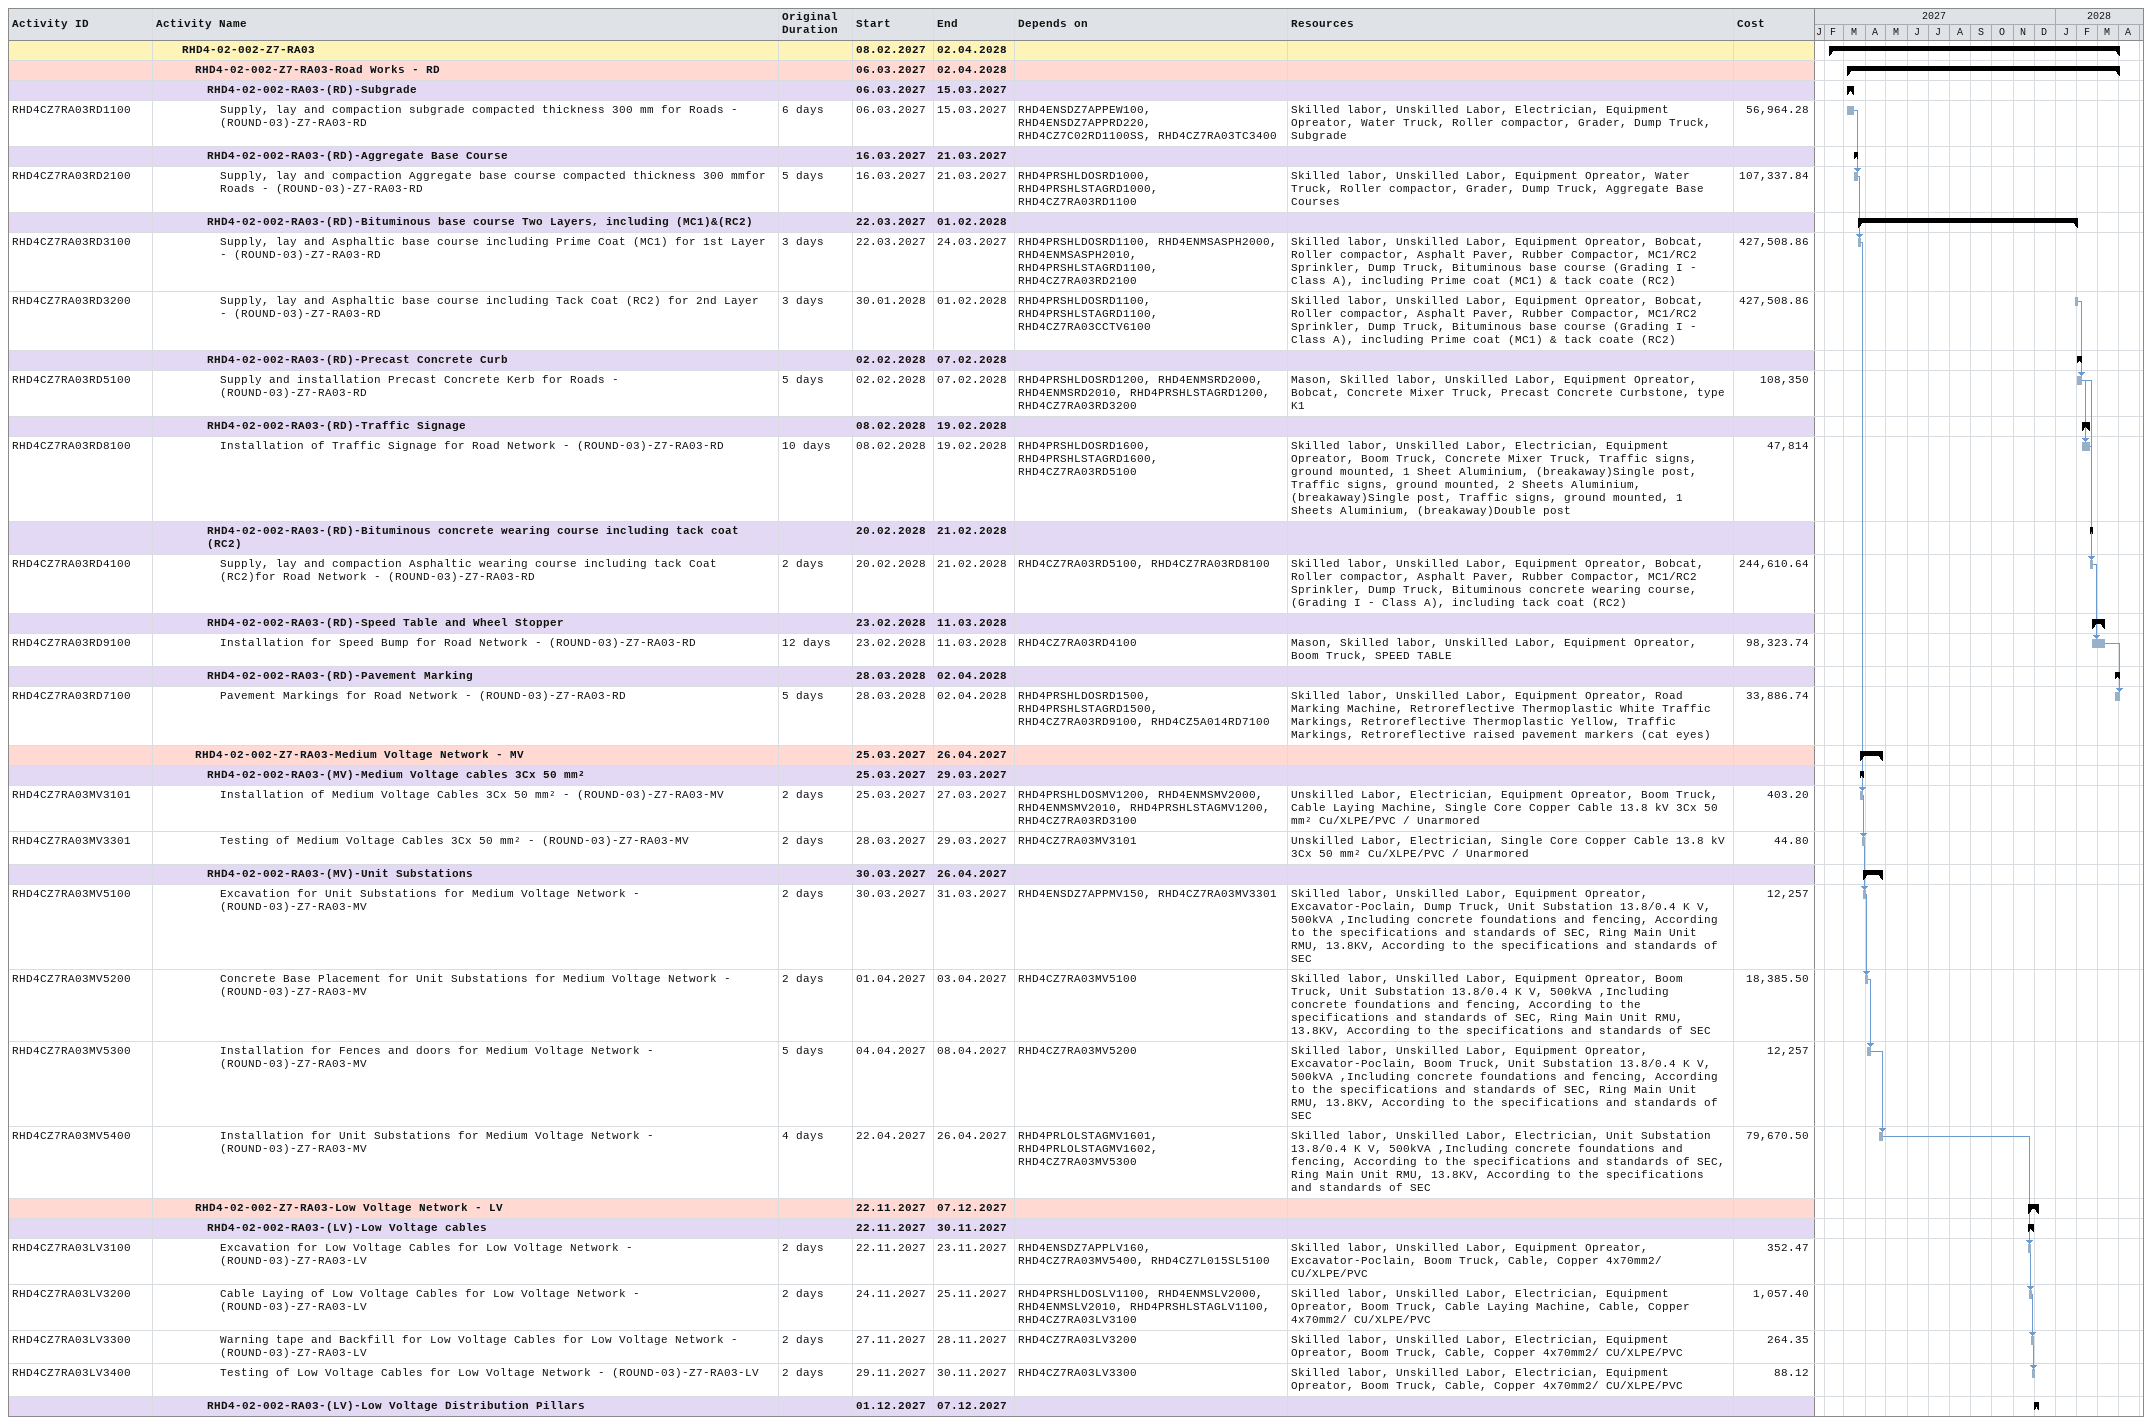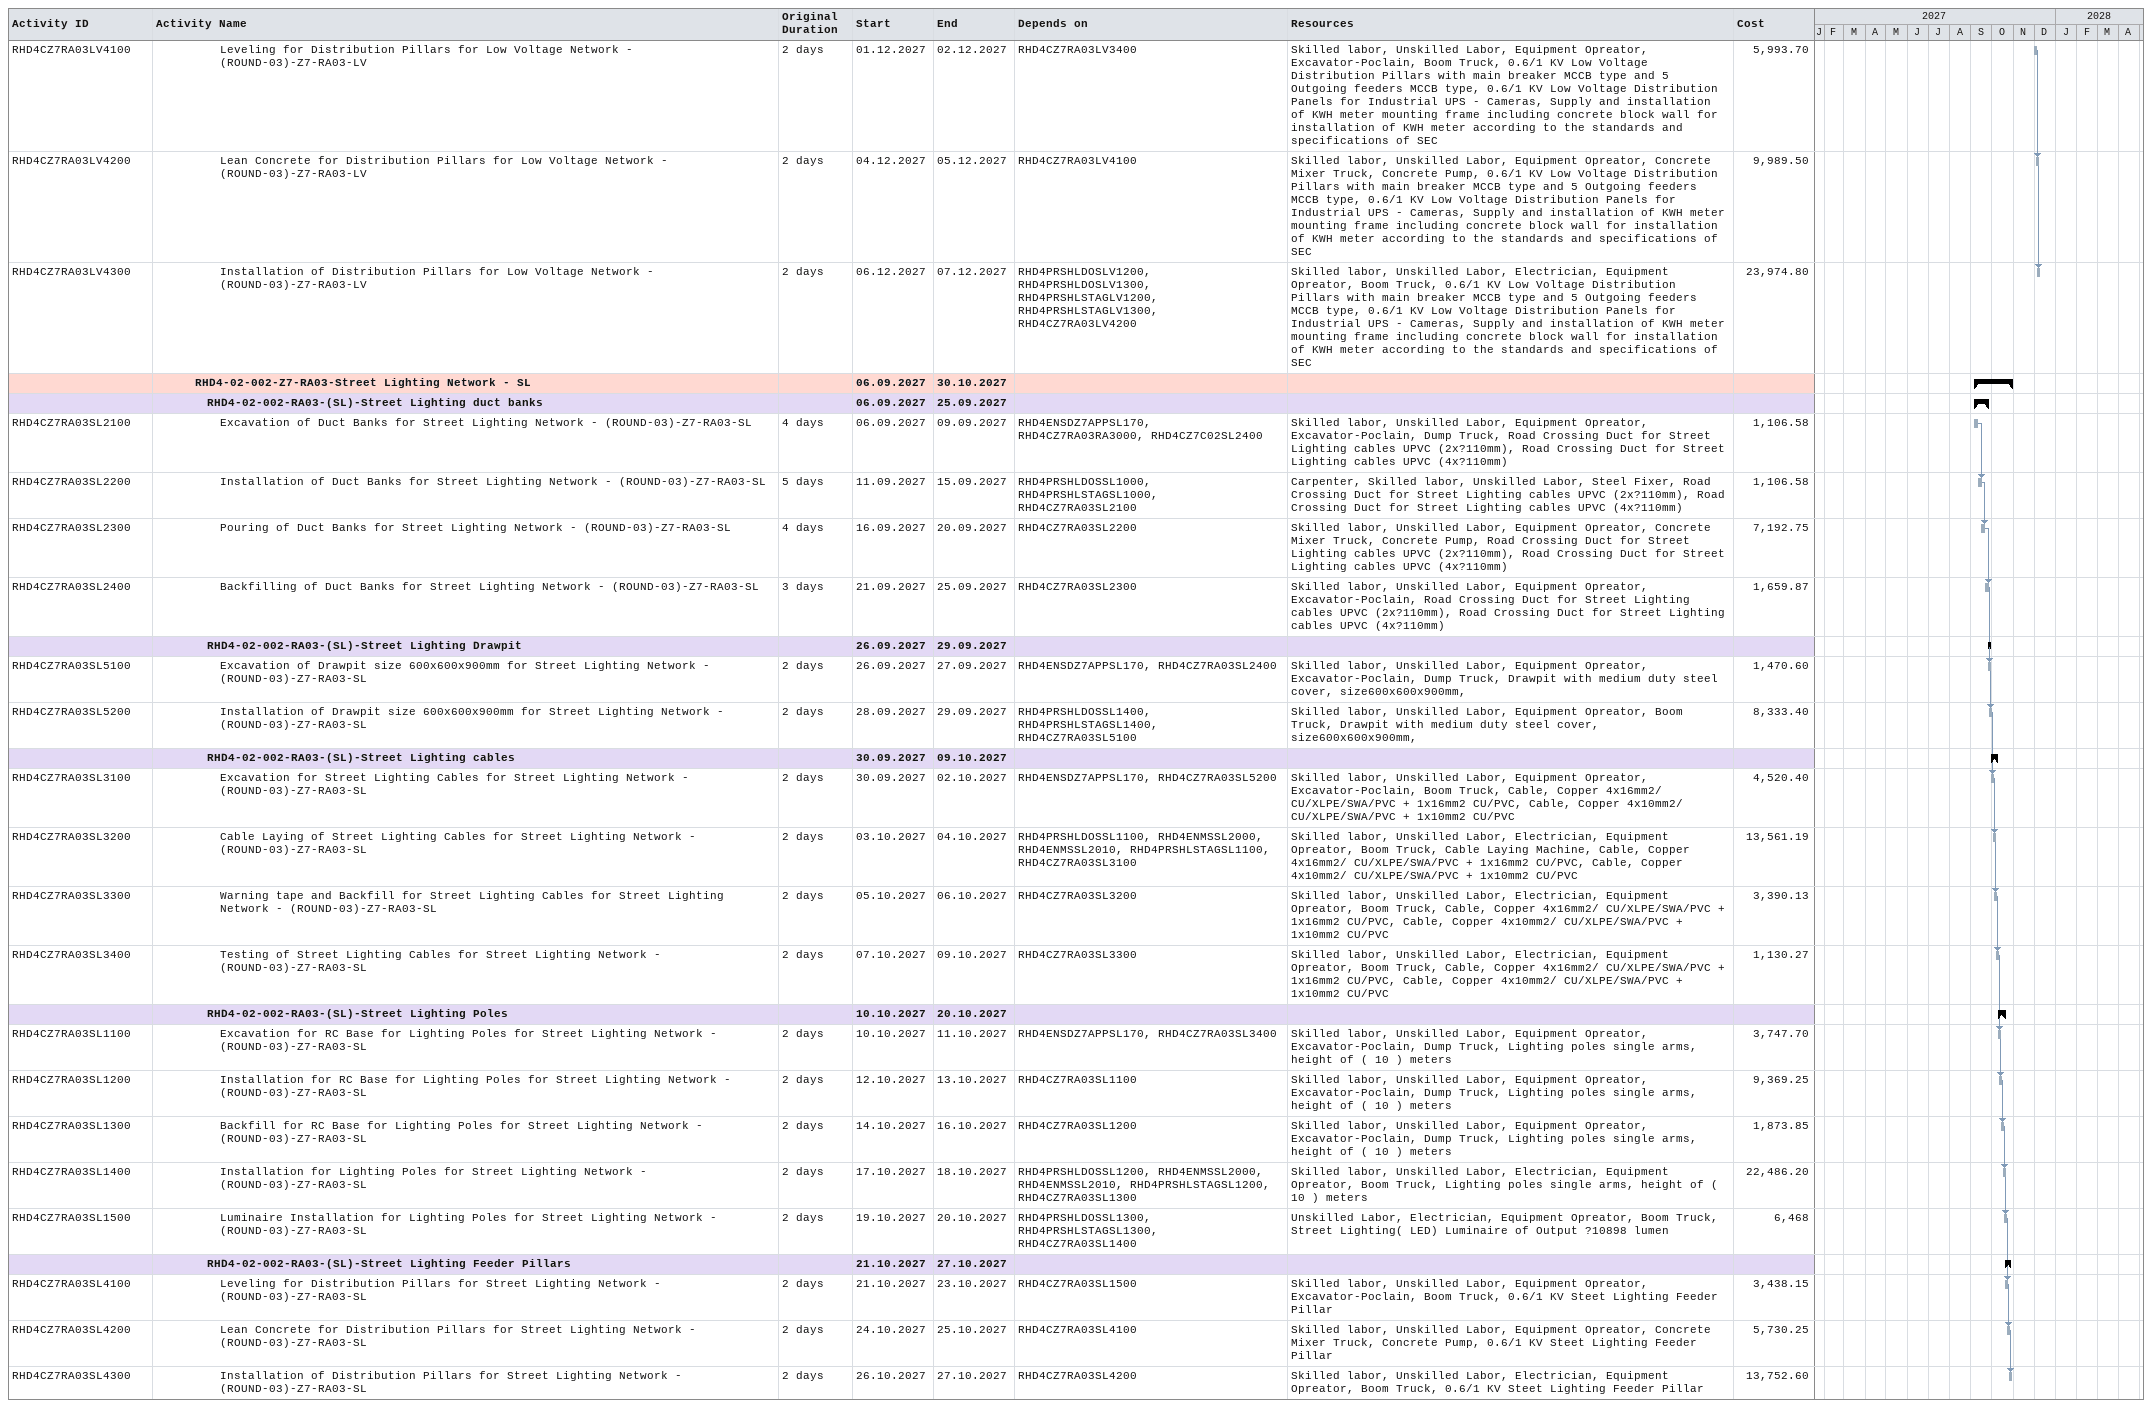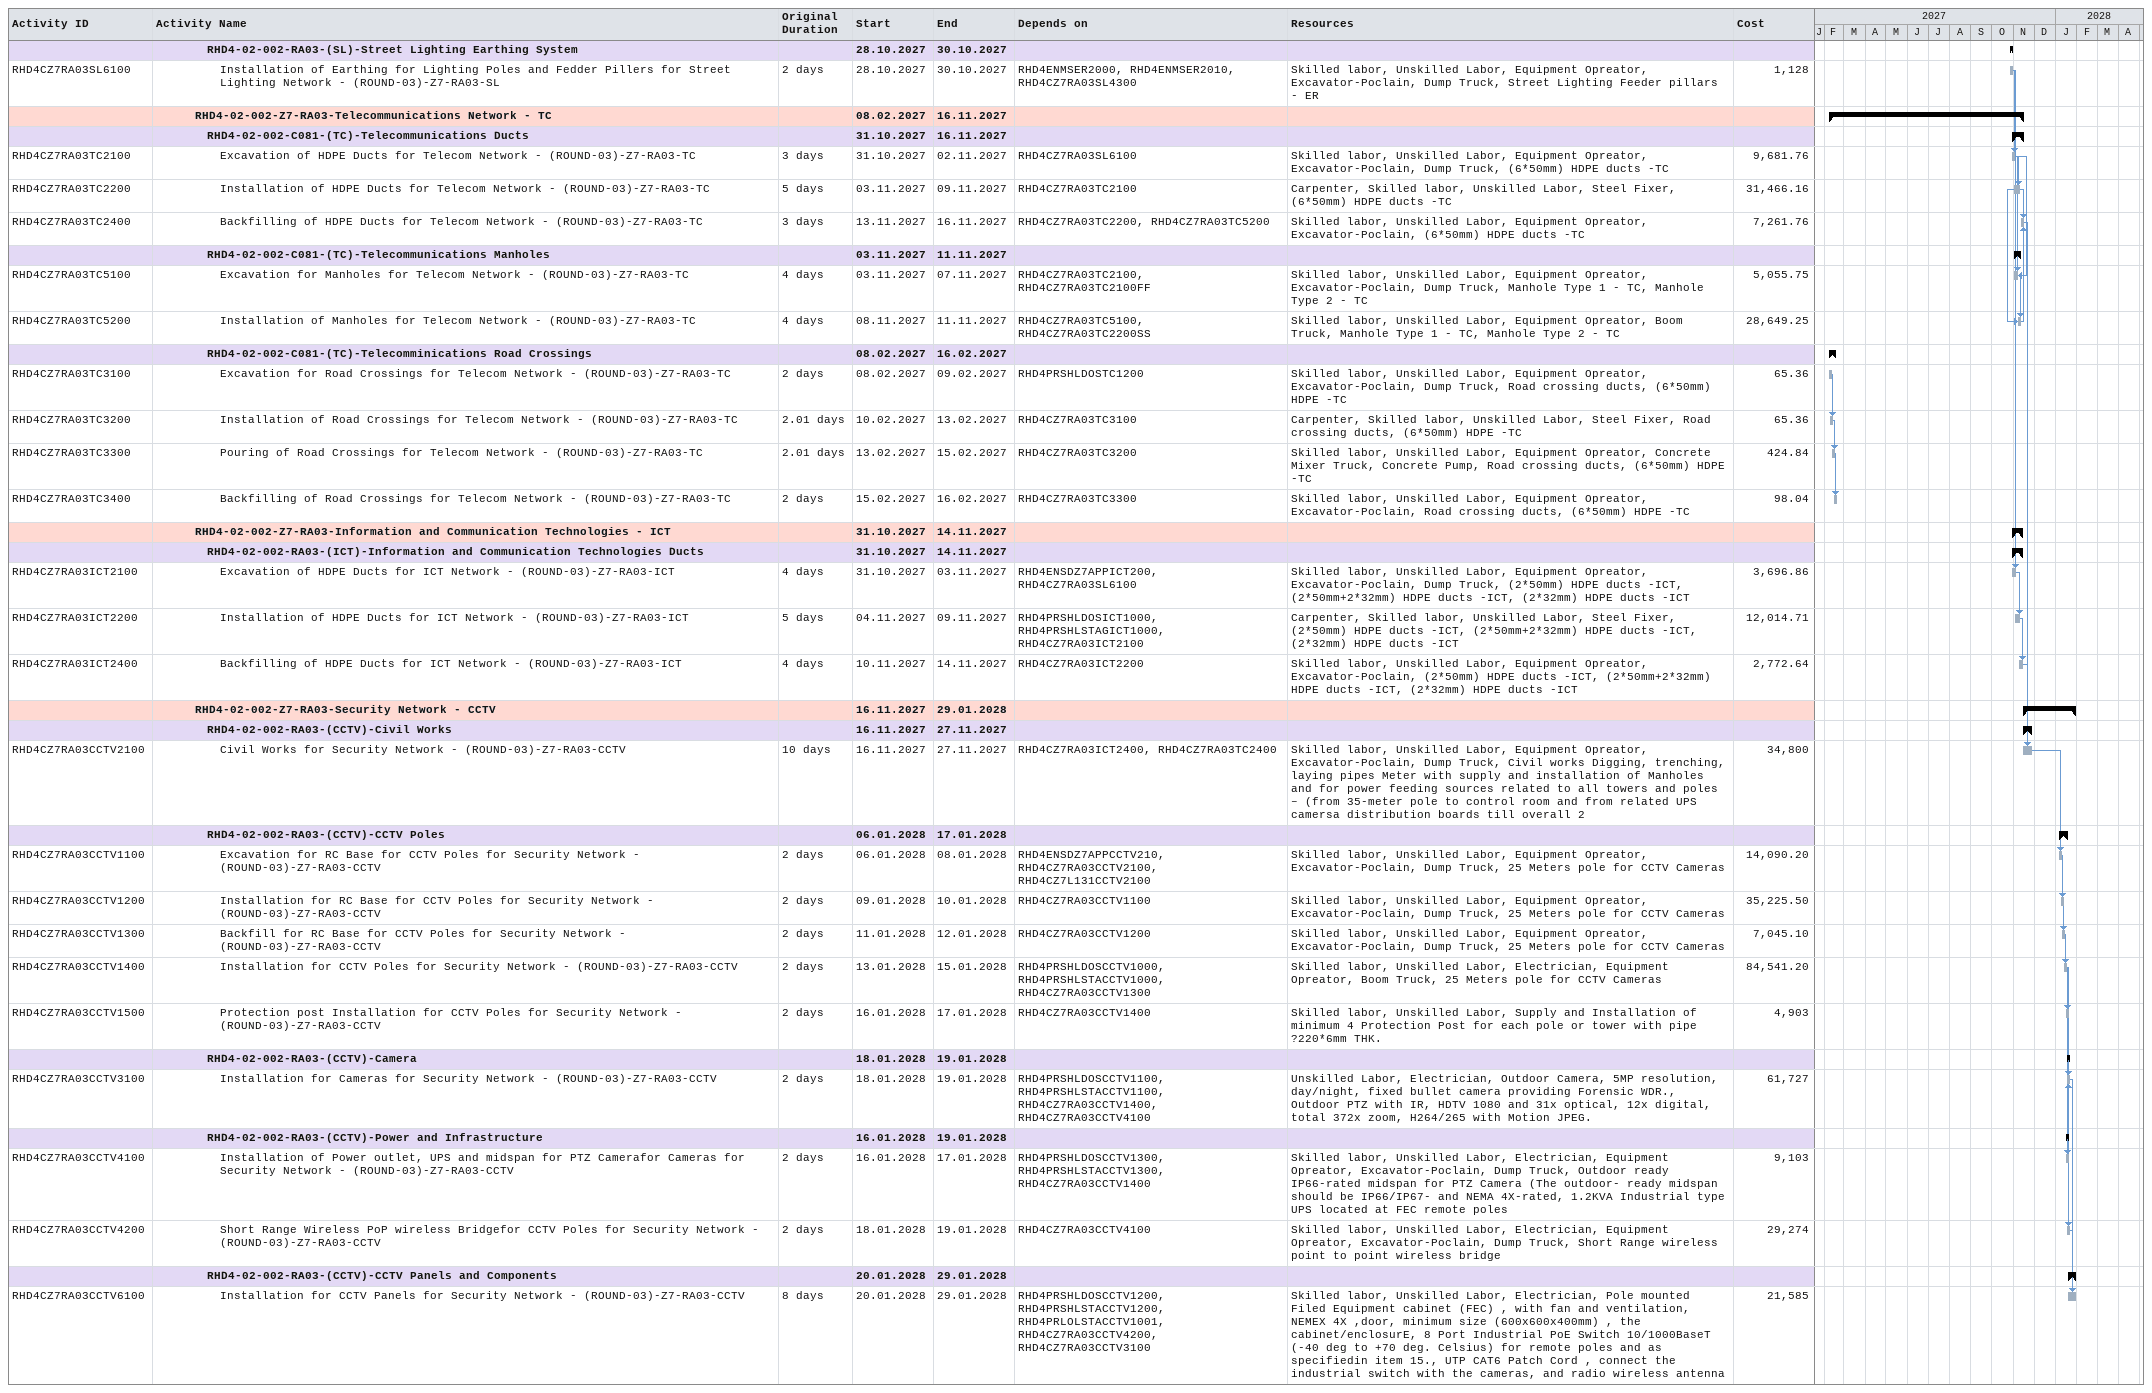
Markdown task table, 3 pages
| ID | Level | Task | Original duration | Start | Finish | Predecessors | Resources | Cost |
|---|---|---|---|---|---|---|---|---|
|  | 3 | **RHD4-02-002-Z7-RA03** |  | 2027-02-08 | 2028-04-02 |  |  |  |
|  | 4 | **RHD4-02-002-Z7-RA03-Road Works - RD** |  | 2027-03-06 | 2028-04-02 |  |  |  |
|  | 5 | **RHD4-02-002-RA03-(RD)-Subgrade** |  | 2027-03-06 | 2027-03-15 |  |  |  |
| RHD4CZ7RA03RD1100 | 6 | Supply, lay and compaction subgrade compacted thickness 300 mm for Roads - (ROUND-03)-Z7-RA03-RD | 6d | 2027-03-06 | 2027-03-15 | RHD4ENSDZ7APPEW100, RHD4ENSDZ7APPRD220, RHD4CZ7C02RD1100SS, RHD4CZ7RA03TC3400 | Skilled labor, Unskilled Labor, Electrician, Equipment Opreator, Water Truck, Roller compactor, Grader, Dump Truck, Subgrade | 56964.28 |
|  | 5 | **RHD4-02-002-RA03-(RD)-Aggregate Base Course** |  | 2027-03-16 | 2027-03-21 |  |  |  |
| RHD4CZ7RA03RD2100 | 6 | Supply, lay and compaction Aggregate base course compacted thickness 300 mmfor Roads - (ROUND-03)-Z7-RA03-RD | 5d | 2027-03-16 | 2027-03-21 | RHD4PRSHLDOSRD1000, RHD4PRSHLSTAGRD1000, RHD4CZ7RA03RD1100 | Skilled labor, Unskilled Labor, Equipment Opreator, Water Truck, Roller compactor, Grader, Dump Truck, Aggregate Base Courses | 107337.84 |
|  | 5 | **RHD4-02-002-RA03-(RD)-Bituminous base course Two Layers, including (MC1)&(RC2)** |  | 2027-03-22 | 2028-02-01 |  |  |  |
| RHD4CZ7RA03RD3100 | 6 | Supply, lay and Asphaltic base course including Prime Coat (MC1) for 1st Layer - (ROUND-03)-Z7-RA03-RD | 3d | 2027-03-22 | 2027-03-24 | RHD4PRSHLDOSRD1100, RHD4ENMSASPH2000, RHD4ENMSASPH2010, RHD4PRSHLSTAGRD1100, RHD4CZ7RA03RD2100 | Skilled labor, Unskilled Labor, Equipment Opreator, Bobcat, Roller compactor, Asphalt Paver, Rubber Compactor, MC1/RC2 Sprinkler, Dump Truck, Bituminous base course (Grading I - Class A), including Prime coat (MC1) & tack coate (RC2) | 427508.86 |
| RHD4CZ7RA03RD3200 | 6 | Supply, lay and Asphaltic base course including Tack Coat (RC2) for 2nd Layer - (ROUND-03)-Z7-RA03-RD | 3d | 2028-01-30 | 2028-02-01 | RHD4PRSHLDOSRD1100, RHD4PRSHLSTAGRD1100, RHD4CZ7RA03CCTV6100 | Skilled labor, Unskilled Labor, Equipment Opreator, Bobcat, Roller compactor, Asphalt Paver, Rubber Compactor, MC1/RC2 Sprinkler, Dump Truck, Bituminous base course (Grading I - Class A), including Prime coat (MC1) & tack coate (RC2) | 427508.86 |
|  | 5 | **RHD4-02-002-RA03-(RD)-Precast Concrete Curb** |  | 2028-02-02 | 2028-02-07 |  |  |  |
| RHD4CZ7RA03RD5100 | 6 | Supply and installation Precast Concrete Kerb for Roads - (ROUND-03)-Z7-RA03-RD | 5d | 2028-02-02 | 2028-02-07 | RHD4PRSHLDOSRD1200, RHD4ENMSRD2000, RHD4ENMSRD2010, RHD4PRSHLSTAGRD1200, RHD4CZ7RA03RD3200 | Mason, Skilled labor, Unskilled Labor, Equipment Opreator, Bobcat, Concrete Mixer Truck, Precast Concrete Curbstone, type K1 | 108350 |
|  | 5 | **RHD4-02-002-RA03-(RD)-Traffic Signage** |  | 2028-02-08 | 2028-02-19 |  |  |  |
| RHD4CZ7RA03RD8100 | 6 | Installation of Traffic Signage for Road Network - (ROUND-03)-Z7-RA03-RD | 10d | 2028-02-08 | 2028-02-19 | RHD4PRSHLDOSRD1600, RHD4PRSHLSTAGRD1600, RHD4CZ7RA03RD5100 | Skilled labor, Unskilled Labor, Electrician, Equipment Opreator, Boom Truck, Concrete Mixer Truck, Traffic signs, ground mounted, 1 Sheet Aluminium, (breakaway)Single post, Traffic signs, ground mounted, 2 Sheets Aluminium, (breakaway)Single post, Traffic signs, ground mounted, 1 Sheets Aluminium, (breakaway)Double post | 47814 |
|  | 5 | **RHD4-02-002-RA03-(RD)-Bituminous concrete wearing course including tack coat (RC2)** |  | 2028-02-20 | 2028-02-21 |  |  |  |
| RHD4CZ7RA03RD4100 | 6 | Supply, lay and compaction Asphaltic wearing course including tack Coat (RC2)for Road Network - (ROUND-03)-Z7-RA03-RD | 2d | 2028-02-20 | 2028-02-21 | RHD4CZ7RA03RD5100, RHD4CZ7RA03RD8100 | Skilled labor, Unskilled Labor, Equipment Opreator, Bobcat, Roller compactor, Asphalt Paver, Rubber Compactor, MC1/RC2 Sprinkler, Dump Truck, Bituminous concrete wearing course, (Grading I - Class A), including tack coat (RC2) | 244610.64 |
|  | 5 | **RHD4-02-002-RA03-(RD)-Speed Table and Wheel Stopper** |  | 2028-02-23 | 2028-03-11 |  |  |  |
| RHD4CZ7RA03RD9100 | 6 | Installation for Speed Bump for Road Network - (ROUND-03)-Z7-RA03-RD | 12d | 2028-02-23 | 2028-03-11 | RHD4CZ7RA03RD4100 | Mason, Skilled labor, Unskilled Labor, Equipment Opreator, Boom Truck, SPEED TABLE | 98323.74 |
|  | 5 | **RHD4-02-002-RA03-(RD)-Pavement Marking** |  | 2028-03-28 | 2028-04-02 |  |  |  |
| RHD4CZ7RA03RD7100 | 6 | Pavement Markings for Road Network - (ROUND-03)-Z7-RA03-RD | 5d | 2028-03-28 | 2028-04-02 | RHD4PRSHLDOSRD1500, RHD4PRSHLSTAGRD1500, RHD4CZ7RA03RD9100, RHD4CZ5A014RD7100 | Skilled labor, Unskilled Labor, Equipment Opreator, Road Marking Machine, Retroreflective Thermoplastic White Traffic Markings, Retroreflective Thermoplastic Yellow, Traffic Markings, Retroreflective raised pavement markers (cat eyes) | 33886.74 |
|  | 4 | **RHD4-02-002-Z7-RA03-Medium Voltage Network - MV** |  | 2027-03-25 | 2027-04-26 |  |  |  |
|  | 5 | **RHD4-02-002-RA03-(MV)-Medium Voltage cables 3Cx 50 mm²** |  | 2027-03-25 | 2027-03-29 |  |  |  |
| RHD4CZ7RA03MV3101 | 6 | Installation of Medium Voltage Cables 3Cx 50 mm² - (ROUND-03)-Z7-RA03-MV | 2d | 2027-03-25 | 2027-03-27 | RHD4PRSHLDOSMV1200, RHD4ENMSMV2000, RHD4ENMSMV2010, RHD4PRSHLSTAGMV1200, RHD4CZ7RA03RD3100 | Unskilled Labor, Electrician, Equipment Opreator, Boom Truck, Cable Laying Machine, Single Core Copper Cable 13.8 kV 3Cx 50 mm² Cu/XLPE/PVC / Unarmored | 403.20 |
| RHD4CZ7RA03MV3301 | 6 | Testing of Medium Voltage Cables 3Cx 50 mm² - (ROUND-03)-Z7-RA03-MV | 2d | 2027-03-28 | 2027-03-29 | RHD4CZ7RA03MV3101 | Unskilled Labor, Electrician, Single Core Copper Cable 13.8 kV 3Cx 50 mm² Cu/XLPE/PVC / Unarmored | 44.80 |
|  | 5 | **RHD4-02-002-RA03-(MV)-Unit Substations** |  | 2027-03-30 | 2027-04-26 |  |  |  |
| RHD4CZ7RA03MV5100 | 6 | Excavation for Unit Substations for Medium Voltage Network - (ROUND-03)-Z7-RA03-MV | 2d | 2027-03-30 | 2027-03-31 | RHD4ENSDZ7APPMV150, RHD4CZ7RA03MV3301 | Skilled labor, Unskilled Labor, Equipment Opreator, Excavator-Poclain, Dump Truck, Unit Substation 13.8/0.4 K V, 500kVA ,Including concrete foundations and fencing, According to the specifications and standards of SEC, Ring Main Unit RMU, 13.8KV, According to the specifications and standards of SEC | 12257 |
| RHD4CZ7RA03MV5200 | 6 | Concrete Base Placement for Unit Substations for Medium Voltage Network - (ROUND-03)-Z7-RA03-MV | 2d | 2027-04-01 | 2027-04-03 | RHD4CZ7RA03MV5100 | Skilled labor, Unskilled Labor, Equipment Opreator, Boom Truck, Unit Substation 13.8/0.4 K V, 500kVA ,Including concrete foundations and fencing, According to the specifications and standards of SEC, Ring Main Unit RMU, 13.8KV, According to the specifications and standards of SEC | 18385.50 |
| RHD4CZ7RA03MV5300 | 6 | Installation for Fences and doors for Medium Voltage Network - (ROUND-03)-Z7-RA03-MV | 5d | 2027-04-04 | 2027-04-08 | RHD4CZ7RA03MV5200 | Skilled labor, Unskilled Labor, Equipment Opreator, Excavator-Poclain, Boom Truck, Unit Substation 13.8/0.4 K V, 500kVA ,Including concrete foundations and fencing, According to the specifications and standards of SEC, Ring Main Unit RMU, 13.8KV, According to the specifications and standards of SEC | 12257 |
| RHD4CZ7RA03MV5400 | 6 | Installation for Unit Substations for Medium Voltage Network - (ROUND-03)-Z7-RA03-MV | 4d | 2027-04-22 | 2027-04-26 | RHD4PRLOLSTAGMV1601, RHD4PRLOLSTAGMV1602, RHD4CZ7RA03MV5300 | Skilled labor, Unskilled Labor, Electrician, Unit Substation 13.8/0.4 K V, 500kVA ,Including concrete foundations and fencing, According to the specifications and standards of SEC, Ring Main Unit RMU, 13.8KV, According to the specifications and standards of SEC | 79670.50 |
|  | 4 | **RHD4-02-002-Z7-RA03-Low Voltage Network - LV** |  | 2027-11-22 | 2027-12-07 |  |  |  |
|  | 5 | **RHD4-02-002-RA03-(LV)-Low Voltage cables** |  | 2027-11-22 | 2027-11-30 |  |  |  |
| RHD4CZ7RA03LV3100 | 6 | Excavation for Low Voltage Cables for Low Voltage Network - (ROUND-03)-Z7-RA03-LV | 2d | 2027-11-22 | 2027-11-23 | RHD4ENSDZ7APPLV160, RHD4CZ7RA03MV5400, RHD4CZ7L015SL5100 | Skilled labor, Unskilled Labor, Equipment Opreator, Excavator-Poclain, Boom Truck, Cable, Copper 4x70mm2/ CU/XLPE/PVC | 352.47 |
| RHD4CZ7RA03LV3200 | 6 | Cable Laying of Low Voltage Cables for Low Voltage Network - (ROUND-03)-Z7-RA03-LV | 2d | 2027-11-24 | 2027-11-25 | RHD4PRSHLDOSLV1100, RHD4ENMSLV2000, RHD4ENMSLV2010, RHD4PRSHLSTAGLV1100, RHD4CZ7RA03LV3100 | Skilled labor, Unskilled Labor, Electrician, Equipment Opreator, Boom Truck, Cable Laying Machine, Cable, Copper 4x70mm2/ CU/XLPE/PVC | 1057.40 |
| RHD4CZ7RA03LV3300 | 6 | Warning tape and Backfill for Low Voltage Cables for Low Voltage Network - (ROUND-03)-Z7-RA03-LV | 2d | 2027-11-27 | 2027-11-28 | RHD4CZ7RA03LV3200 | Skilled labor, Unskilled Labor, Electrician, Equipment Opreator, Boom Truck, Cable, Copper 4x70mm2/ CU/XLPE/PVC | 264.35 |
| RHD4CZ7RA03LV3400 | 6 | Testing of Low Voltage Cables for Low Voltage Network - (ROUND-03)-Z7-RA03-LV | 2d | 2027-11-29 | 2027-11-30 | RHD4CZ7RA03LV3300 | Skilled labor, Unskilled Labor, Electrician, Equipment Opreator, Boom Truck, Cable, Copper 4x70mm2/ CU/XLPE/PVC | 88.12 |
|  | 5 | **RHD4-02-002-RA03-(LV)-Low Voltage Distribution Pillars** |  | 2027-12-01 | 2027-12-07 |  |  |  |
| RHD4CZ7RA03LV4100 | 6 | Leveling for Distribution Pillars for Low Voltage Network - (ROUND-03)-Z7-RA03-LV | 2d | 2027-12-01 | 2027-12-02 | RHD4CZ7RA03LV3400 | Skilled labor, Unskilled Labor, Equipment Opreator, Excavator-Poclain, Boom Truck, 0.6/1 KV Low Voltage Distribution Pillars with main breaker MCCB type and 5 Outgoing feeders MCCB type, 0.6/1 KV Low Voltage Distribution Panels for Industrial UPS - Cameras, Supply and installation of KWH meter mounting frame including concrete block wall for installation of KWH meter according to the standards and specifications of SEC | 5993.70 |
| RHD4CZ7RA03LV4200 | 6 | Lean Concrete for Distribution Pillars for Low Voltage Network - (ROUND-03)-Z7-RA03-LV | 2d | 2027-12-04 | 2027-12-05 | RHD4CZ7RA03LV4100 | Skilled labor, Unskilled Labor, Equipment Opreator, Concrete Mixer Truck, Concrete Pump, 0.6/1 KV Low Voltage Distribution Pillars with main breaker MCCB type and 5 Outgoing feeders MCCB type, 0.6/1 KV Low Voltage Distribution Panels for Industrial UPS - Cameras, Supply and installation of KWH meter mounting frame including concrete block wall for installation of KWH meter according to the standards and specifications of SEC | 9989.50 |
| RHD4CZ7RA03LV4300 | 6 | Installation of Distribution Pillars for Low Voltage Network - (ROUND-03)-Z7-RA03-LV | 2d | 2027-12-06 | 2027-12-07 | RHD4PRSHLDOSLV1200, RHD4PRSHLDOSLV1300, RHD4PRSHLSTAGLV1200, RHD4PRSHLSTAGLV1300, RHD4CZ7RA03LV4200 | Skilled labor, Unskilled Labor, Electrician, Equipment Opreator, Boom Truck, 0.6/1 KV Low Voltage Distribution Pillars with main breaker MCCB type and 5 Outgoing feeders MCCB type, 0.6/1 KV Low Voltage Distribution Panels for Industrial UPS - Cameras, Supply and installation of KWH meter mounting frame including concrete block wall for installation of KWH meter according to the standards and specifications of SEC | 23974.80 |
|  | 4 | **RHD4-02-002-Z7-RA03-Street Lighting Network - SL** |  | 2027-09-06 | 2027-10-30 |  |  |  |
|  | 5 | **RHD4-02-002-RA03-(SL)-Street Lighting duct banks** |  | 2027-09-06 | 2027-09-25 |  |  |  |
| RHD4CZ7RA03SL2100 | 6 | Excavation of Duct Banks for Street Lighting Network - (ROUND-03)-Z7-RA03-SL | 4d | 2027-09-06 | 2027-09-09 | RHD4ENSDZ7APPSL170, RHD4CZ7RA03RA3000, RHD4CZ7C02SL2400 | Skilled labor, Unskilled Labor, Equipment Opreator, Excavator-Poclain, Dump Truck, Road Crossing Duct for Street Lighting cables UPVC (2x?110mm), Road Crossing Duct for Street Lighting cables UPVC (4x?110mm) | 1106.58 |
| RHD4CZ7RA03SL2200 | 6 | Installation of Duct Banks for Street Lighting Network - (ROUND-03)-Z7-RA03-SL | 5d | 2027-09-11 | 2027-09-15 | RHD4PRSHLDOSSL1000, RHD4PRSHLSTAGSL1000, RHD4CZ7RA03SL2100 | Carpenter, Skilled labor, Unskilled Labor, Steel Fixer, Road Crossing Duct for Street Lighting cables UPVC (2x?110mm), Road Crossing Duct for Street Lighting cables UPVC (4x?110mm) | 1106.58 |
| RHD4CZ7RA03SL2300 | 6 | Pouring of Duct Banks for Street Lighting Network - (ROUND-03)-Z7-RA03-SL | 4d | 2027-09-16 | 2027-09-20 | RHD4CZ7RA03SL2200 | Skilled labor, Unskilled Labor, Equipment Opreator, Concrete Mixer Truck, Concrete Pump, Road Crossing Duct for Street Lighting cables UPVC (2x?110mm), Road Crossing Duct for Street Lighting cables UPVC (4x?110mm) | 7192.75 |
| RHD4CZ7RA03SL2400 | 6 | Backfilling of Duct Banks for Street Lighting Network - (ROUND-03)-Z7-RA03-SL | 3d | 2027-09-21 | 2027-09-25 | RHD4CZ7RA03SL2300 | Skilled labor, Unskilled Labor, Equipment Opreator, Excavator-Poclain, Road Crossing Duct for Street Lighting cables UPVC (2x?110mm), Road Crossing Duct for Street Lighting cables UPVC (4x?110mm) | 1659.87 |
|  | 5 | **RHD4-02-002-RA03-(SL)-Street Lighting Drawpit** |  | 2027-09-26 | 2027-09-29 |  |  |  |
| RHD4CZ7RA03SL5100 | 6 | Excavation of Drawpit size 600x600x900mm for Street Lighting Network - (ROUND-03)-Z7-RA03-SL | 2d | 2027-09-26 | 2027-09-27 | RHD4ENSDZ7APPSL170, RHD4CZ7RA03SL2400 | Skilled labor, Unskilled Labor, Equipment Opreator, Excavator-Poclain, Dump Truck, Drawpit with medium duty steel cover, size600x600x900mm, | 1470.60 |
| RHD4CZ7RA03SL5200 | 6 | Installation of Drawpit size 600x600x900mm for Street Lighting Network - (ROUND-03)-Z7-RA03-SL | 2d | 2027-09-28 | 2027-09-29 | RHD4PRSHLDOSSL1400, RHD4PRSHLSTAGSL1400, RHD4CZ7RA03SL5100 | Skilled labor, Unskilled Labor, Equipment Opreator, Boom Truck, Drawpit with medium duty steel cover, size600x600x900mm, | 8333.40 |
|  | 5 | **RHD4-02-002-RA03-(SL)-Street Lighting cables** |  | 2027-09-30 | 2027-10-09 |  |  |  |
| RHD4CZ7RA03SL3100 | 6 | Excavation for Street Lighting Cables for Street Lighting Network - (ROUND-03)-Z7-RA03-SL | 2d | 2027-09-30 | 2027-10-02 | RHD4ENSDZ7APPSL170, RHD4CZ7RA03SL5200 | Skilled labor, Unskilled Labor, Equipment Opreator, Excavator-Poclain, Boom Truck, Cable, Copper 4x16mm2/ CU/XLPE/SWA/PVC + 1x16mm2 CU/PVC, Cable, Copper 4x10mm2/ CU/XLPE/SWA/PVC + 1x10mm2 CU/PVC | 4520.40 |
| RHD4CZ7RA03SL3200 | 6 | Cable Laying of Street Lighting Cables for Street Lighting Network - (ROUND-03)-Z7-RA03-SL | 2d | 2027-10-03 | 2027-10-04 | RHD4PRSHLDOSSL1100, RHD4ENMSSL2000, RHD4ENMSSL2010, RHD4PRSHLSTAGSL1100, RHD4CZ7RA03SL3100 | Skilled labor, Unskilled Labor, Electrician, Equipment Opreator, Boom Truck, Cable Laying Machine, Cable, Copper 4x16mm2/ CU/XLPE/SWA/PVC + 1x16mm2 CU/PVC, Cable, Copper 4x10mm2/ CU/XLPE/SWA/PVC + 1x10mm2 CU/PVC | 13561.19 |
| RHD4CZ7RA03SL3300 | 6 | Warning tape and Backfill for Street Lighting Cables for Street Lighting Network - (ROUND-03)-Z7-RA03-SL | 2d | 2027-10-05 | 2027-10-06 | RHD4CZ7RA03SL3200 | Skilled labor, Unskilled Labor, Electrician, Equipment Opreator, Boom Truck, Cable, Copper 4x16mm2/ CU/XLPE/SWA/PVC + 1x16mm2 CU/PVC, Cable, Copper 4x10mm2/ CU/XLPE/SWA/PVC + 1x10mm2 CU/PVC | 3390.13 |
| RHD4CZ7RA03SL3400 | 6 | Testing of Street Lighting Cables for Street Lighting Network - (ROUND-03)-Z7-RA03-SL | 2d | 2027-10-07 | 2027-10-09 | RHD4CZ7RA03SL3300 | Skilled labor, Unskilled Labor, Electrician, Equipment Opreator, Boom Truck, Cable, Copper 4x16mm2/ CU/XLPE/SWA/PVC + 1x16mm2 CU/PVC, Cable, Copper 4x10mm2/ CU/XLPE/SWA/PVC + 1x10mm2 CU/PVC | 1130.27 |
|  | 5 | **RHD4-02-002-RA03-(SL)-Street Lighting Poles** |  | 2027-10-10 | 2027-10-20 |  |  |  |
| RHD4CZ7RA03SL1100 | 6 | Excavation for RC Base for Lighting Poles for Street Lighting Network - (ROUND-03)-Z7-RA03-SL | 2d | 2027-10-10 | 2027-10-11 | RHD4ENSDZ7APPSL170, RHD4CZ7RA03SL3400 | Skilled labor, Unskilled Labor, Equipment Opreator, Excavator-Poclain, Dump Truck, Lighting poles single arms, height of ( 10 ) meters | 3747.70 |
| RHD4CZ7RA03SL1200 | 6 | Installation for RC Base for Lighting Poles for Street Lighting Network - (ROUND-03)-Z7-RA03-SL | 2d | 2027-10-12 | 2027-10-13 | RHD4CZ7RA03SL1100 | Skilled labor, Unskilled Labor, Equipment Opreator, Excavator-Poclain, Dump Truck, Lighting poles single arms, height of ( 10 ) meters | 9369.25 |
| RHD4CZ7RA03SL1300 | 6 | Backfill for RC Base for Lighting Poles for Street Lighting Network - (ROUND-03)-Z7-RA03-SL | 2d | 2027-10-14 | 2027-10-16 | RHD4CZ7RA03SL1200 | Skilled labor, Unskilled Labor, Equipment Opreator, Excavator-Poclain, Dump Truck, Lighting poles single arms, height of ( 10 ) meters | 1873.85 |
| RHD4CZ7RA03SL1400 | 6 | Installation for Lighting Poles for Street Lighting Network - (ROUND-03)-Z7-RA03-SL | 2d | 2027-10-17 | 2027-10-18 | RHD4PRSHLDOSSL1200, RHD4ENMSSL2000, RHD4ENMSSL2010, RHD4PRSHLSTAGSL1200, RHD4CZ7RA03SL1300 | Skilled labor, Unskilled Labor, Electrician, Equipment Opreator, Boom Truck, Lighting poles single arms, height of ( 10 ) meters | 22486.20 |
| RHD4CZ7RA03SL1500 | 6 | Luminaire Installation for Lighting Poles for Street Lighting Network - (ROUND-03)-Z7-RA03-SL | 2d | 2027-10-19 | 2027-10-20 | RHD4PRSHLDOSSL1300, RHD4PRSHLSTAGSL1300, RHD4CZ7RA03SL1400 | Unskilled Labor, Electrician, Equipment Opreator, Boom Truck, Street Lighting( LED) Luminaire of Output ?10898 lumen | 6468 |
|  | 5 | **RHD4-02-002-RA03-(SL)-Street Lighting Feeder Pillars** |  | 2027-10-21 | 2027-10-27 |  |  |  |
| RHD4CZ7RA03SL4100 | 6 | Leveling for Distribution Pillars for Street Lighting Network - (ROUND-03)-Z7-RA03-SL | 2d | 2027-10-21 | 2027-10-23 | RHD4CZ7RA03SL1500 | Skilled labor, Unskilled Labor, Equipment Opreator, Excavator-Poclain, Boom Truck, 0.6/1 KV Steet Lighting Feeder Pillar | 3438.15 |
| RHD4CZ7RA03SL4200 | 6 | Lean Concrete for Distribution Pillars for Street Lighting Network - (ROUND-03)-Z7-RA03-SL | 2d | 2027-10-24 | 2027-10-25 | RHD4CZ7RA03SL4100 | Skilled labor, Unskilled Labor, Equipment Opreator, Concrete Mixer Truck, Concrete Pump, 0.6/1 KV Steet Lighting Feeder Pillar | 5730.25 |
| RHD4CZ7RA03SL4300 | 6 | Installation of Distribution Pillars for Street Lighting Network - (ROUND-03)-Z7-RA03-SL | 2d | 2027-10-26 | 2027-10-27 | RHD4CZ7RA03SL4200 | Skilled labor, Unskilled Labor, Electrician, Equipment Opreator, Boom Truck, 0.6/1 KV Steet Lighting Feeder Pillar | 13752.60 |
|  | 5 | **RHD4-02-002-RA03-(SL)-Street Lighting Earthing System** |  | 2027-10-28 | 2027-10-30 |  |  |  |
| RHD4CZ7RA03SL6100 | 6 | Installation of Earthing for Lighting Poles and Fedder Pillers for Street Lighting Network - (ROUND-03)-Z7-RA03-SL | 2d | 2027-10-28 | 2027-10-30 | RHD4ENMSER2000, RHD4ENMSER2010, RHD4CZ7RA03SL4300 | Skilled labor, Unskilled Labor, Equipment Opreator, Excavator-Poclain, Dump Truck, Street Lighting Feeder pillars - ER | 1128 |
|  | 4 | **RHD4-02-002-Z7-RA03-Telecommunications Network - TC** |  | 2027-02-08 | 2027-11-16 |  |  |  |
|  | 5 | **RHD4-02-002-C081-(TC)-Telecommunications Ducts** |  | 2027-10-31 | 2027-11-16 |  |  |  |
| RHD4CZ7RA03TC2100 | 6 | Excavation of HDPE Ducts for Telecom Network - (ROUND-03)-Z7-RA03-TC | 3d | 2027-10-31 | 2027-11-02 | RHD4CZ7RA03SL6100 | Skilled labor, Unskilled Labor, Equipment Opreator, Excavator-Poclain, Dump Truck, (6*50mm) HDPE ducts -TC | 9681.76 |
| RHD4CZ7RA03TC2200 | 6 | Installation of HDPE Ducts for Telecom Network - (ROUND-03)-Z7-RA03-TC | 5d | 2027-11-03 | 2027-11-09 | RHD4CZ7RA03TC2100 | Carpenter, Skilled labor, Unskilled Labor, Steel Fixer, (6*50mm) HDPE ducts -TC | 31466.16 |
| RHD4CZ7RA03TC2400 | 6 | Backfilling of HDPE Ducts for Telecom Network - (ROUND-03)-Z7-RA03-TC | 3d | 2027-11-13 | 2027-11-16 | RHD4CZ7RA03TC2200, RHD4CZ7RA03TC5200 | Skilled labor, Unskilled Labor, Equipment Opreator, Excavator-Poclain, (6*50mm) HDPE ducts -TC | 7261.76 |
|  | 5 | **RHD4-02-002-C081-(TC)-Telecommunications Manholes** |  | 2027-11-03 | 2027-11-11 |  |  |  |
| RHD4CZ7RA03TC5100 | 6 | Excavation for Manholes for Telecom Network - (ROUND-03)-Z7-RA03-TC | 4d | 2027-11-03 | 2027-11-07 | RHD4CZ7RA03TC2100, RHD4CZ7RA03TC2100FF | Skilled labor, Unskilled Labor, Equipment Opreator, Excavator-Poclain, Dump Truck, Manhole Type 1 - TC, Manhole Type 2 - TC | 5055.75 |
| RHD4CZ7RA03TC5200 | 6 | Installation of Manholes for Telecom Network - (ROUND-03)-Z7-RA03-TC | 4d | 2027-11-08 | 2027-11-11 | RHD4CZ7RA03TC5100, RHD4CZ7RA03TC2200SS | Skilled labor, Unskilled Labor, Equipment Opreator, Boom Truck, Manhole Type 1 - TC, Manhole Type 2 - TC | 28649.25 |
|  | 5 | **RHD4-02-002-C081-(TC)-Telecomminications Road Crossings** |  | 2027-02-08 | 2027-02-16 |  |  |  |
| RHD4CZ7RA03TC3100 | 6 | Excavation for Road Crossings for Telecom Network - (ROUND-03)-Z7-RA03-TC | 2d | 2027-02-08 | 2027-02-09 | RHD4PRSHLDOSTC1200 | Skilled labor, Unskilled Labor, Equipment Opreator, Excavator-Poclain, Dump Truck, Road crossing ducts, (6*50mm) HDPE -TC | 65.36 |
| RHD4CZ7RA03TC3200 | 6 | Installation of Road Crossings for Telecom Network - (ROUND-03)-Z7-RA03-TC | 2.01d | 2027-02-10 | 2027-02-13 | RHD4CZ7RA03TC3100 | Carpenter, Skilled labor, Unskilled Labor, Steel Fixer, Road crossing ducts, (6*50mm) HDPE -TC | 65.36 |
| RHD4CZ7RA03TC3300 | 6 | Pouring of Road Crossings for Telecom Network - (ROUND-03)-Z7-RA03-TC | 2.01d | 2027-02-13 | 2027-02-15 | RHD4CZ7RA03TC3200 | Skilled labor, Unskilled Labor, Equipment Opreator, Concrete Mixer Truck, Concrete Pump, Road crossing ducts, (6*50mm) HDPE -TC | 424.84 |
| RHD4CZ7RA03TC3400 | 6 | Backfilling of Road Crossings for Telecom Network - (ROUND-03)-Z7-RA03-TC | 2d | 2027-02-15 | 2027-02-16 | RHD4CZ7RA03TC3300 | Skilled labor, Unskilled Labor, Equipment Opreator, Excavator-Poclain, Road crossing ducts, (6*50mm) HDPE -TC | 98.04 |
|  | 4 | **RHD4-02-002-Z7-RA03-Information and Communication Technologies - ICT** |  | 2027-10-31 | 2027-11-14 |  |  |  |
|  | 5 | **RHD4-02-002-RA03-(ICT)-Information and Communication Technologies Ducts** |  | 2027-10-31 | 2027-11-14 |  |  |  |
| RHD4CZ7RA03ICT2100 | 6 | Excavation of HDPE Ducts for ICT Network - (ROUND-03)-Z7-RA03-ICT | 4d | 2027-10-31 | 2027-11-03 | RHD4ENSDZ7APPICT200, RHD4CZ7RA03SL6100 | Skilled labor, Unskilled Labor, Equipment Opreator, Excavator-Poclain, Dump Truck, (2*50mm) HDPE ducts -ICT, (2*50mm+2*32mm) HDPE ducts -ICT, (2*32mm) HDPE ducts -ICT | 3696.86 |
| RHD4CZ7RA03ICT2200 | 6 | Installation of HDPE Ducts for ICT Network - (ROUND-03)-Z7-RA03-ICT | 5d | 2027-11-04 | 2027-11-09 | RHD4PRSHLDOSICT1000, RHD4PRSHLSTAGICT1000, RHD4CZ7RA03ICT2100 | Carpenter, Skilled labor, Unskilled Labor, Steel Fixer, (2*50mm) HDPE ducts -ICT, (2*50mm+2*32mm) HDPE ducts -ICT, (2*32mm) HDPE ducts -ICT | 12014.71 |
| RHD4CZ7RA03ICT2400 | 6 | Backfilling of HDPE Ducts for ICT Network - (ROUND-03)-Z7-RA03-ICT | 4d | 2027-11-10 | 2027-11-14 | RHD4CZ7RA03ICT2200 | Skilled labor, Unskilled Labor, Equipment Opreator, Excavator-Poclain, (2*50mm) HDPE ducts -ICT, (2*50mm+2*32mm) HDPE ducts -ICT, (2*32mm) HDPE ducts -ICT | 2772.64 |
|  | 4 | **RHD4-02-002-Z7-RA03-Security Network - CCTV** |  | 2027-11-16 | 2028-01-29 |  |  |  |
|  | 5 | **RHD4-02-002-RA03-(CCTV)-Civil Works** |  | 2027-11-16 | 2027-11-27 |  |  |  |
| RHD4CZ7RA03CCTV2100 | 6 | Civil Works for Security Network - (ROUND-03)-Z7-RA03-CCTV | 10d | 2027-11-16 | 2027-11-27 | RHD4CZ7RA03ICT2400, RHD4CZ7RA03TC2400 | Skilled labor, Unskilled Labor, Equipment Opreator, Excavator-Poclain, Dump Truck, Civil works Digging, trenching, laying pipes Meter with supply and installation of Manholes and for power feeding sources related to all towers and poles – (from 35-meter pole to control room and from related UPS camersa distribution boards till overall 2 | 34800 |
|  | 5 | **RHD4-02-002-RA03-(CCTV)-CCTV Poles** |  | 2028-01-06 | 2028-01-17 |  |  |  |
| RHD4CZ7RA03CCTV1100 | 6 | Excavation for RC Base for CCTV Poles for Security Network - (ROUND-03)-Z7-RA03-CCTV | 2d | 2028-01-06 | 2028-01-08 | RHD4ENSDZ7APPCCTV210, RHD4CZ7RA03CCTV2100, RHD4CZ7L131CCTV2100 | Skilled labor, Unskilled Labor, Equipment Opreator, Excavator-Poclain, Dump Truck, 25 Meters pole for CCTV Cameras | 14090.20 |
| RHD4CZ7RA03CCTV1200 | 6 | Installation for RC Base for CCTV Poles for Security Network - (ROUND-03)-Z7-RA03-CCTV | 2d | 2028-01-09 | 2028-01-10 | RHD4CZ7RA03CCTV1100 | Skilled labor, Unskilled Labor, Equipment Opreator, Excavator-Poclain, Dump Truck, 25 Meters pole for CCTV Cameras | 35225.50 |
| RHD4CZ7RA03CCTV1300 | 6 | Backfill for RC Base for CCTV Poles for Security Network - (ROUND-03)-Z7-RA03-CCTV | 2d | 2028-01-11 | 2028-01-12 | RHD4CZ7RA03CCTV1200 | Skilled labor, Unskilled Labor, Equipment Opreator, Excavator-Poclain, Dump Truck, 25 Meters pole for CCTV Cameras | 7045.10 |
| RHD4CZ7RA03CCTV1400 | 6 | Installation for CCTV Poles for Security Network - (ROUND-03)-Z7-RA03-CCTV | 2d | 2028-01-13 | 2028-01-15 | RHD4PRSHLDOSCCTV1000, RHD4PRSHLSTACCTV1000, RHD4CZ7RA03CCTV1300 | Skilled labor, Unskilled Labor, Electrician, Equipment Opreator, Boom Truck, 25 Meters pole for CCTV Cameras | 84541.20 |
| RHD4CZ7RA03CCTV1500 | 6 | Protection post Installation for CCTV Poles for Security Network - (ROUND-03)-Z7-RA03-CCTV | 2d | 2028-01-16 | 2028-01-17 | RHD4CZ7RA03CCTV1400 | Skilled labor, Unskilled Labor, Supply and Installation of minimum 4 Protection Post for each pole or tower with pipe ?220*6mm THK. | 4903 |
|  | 5 | **RHD4-02-002-RA03-(CCTV)-Camera** |  | 2028-01-18 | 2028-01-19 |  |  |  |
| RHD4CZ7RA03CCTV3100 | 6 | Installation for Cameras for Security Network - (ROUND-03)-Z7-RA03-CCTV | 2d | 2028-01-18 | 2028-01-19 | RHD4PRSHLDOSCCTV1100, RHD4PRSHLSTACCTV1100, RHD4CZ7RA03CCTV1400, RHD4CZ7RA03CCTV4100 | Unskilled Labor, Electrician, Outdoor Camera, 5MP resolution, day/night, fixed bullet camera providing Forensic WDR., Outdoor PTZ with IR, HDTV 1080 and 31x optical, 12x digital, total 372x zoom, H264/265 with Motion JPEG. | 61727 |
|  | 5 | **RHD4-02-002-RA03-(CCTV)-Power and Infrastructure** |  | 2028-01-16 | 2028-01-19 |  |  |  |
| RHD4CZ7RA03CCTV4100 | 6 | Installation of Power outlet, UPS and midspan for PTZ Camerafor Cameras for Security Network - (ROUND-03)-Z7-RA03-CCTV | 2d | 2028-01-16 | 2028-01-17 | RHD4PRSHLDOSCCTV1300, RHD4PRSHLSTACCTV1300, RHD4CZ7RA03CCTV1400 | Skilled labor, Unskilled Labor, Electrician, Equipment Opreator, Excavator-Poclain, Dump Truck, Outdoor ready IP66-rated midspan for PTZ Camera (The outdoor- ready midspan should be IP66/IP67- and NEMA 4X-rated, 1.2KVA Industrial type UPS located at FEC remote poles | 9103 |
| RHD4CZ7RA03CCTV4200 | 6 | Short Range Wireless PoP wireless Bridgefor CCTV Poles for Security Network - (ROUND-03)-Z7-RA03-CCTV | 2d | 2028-01-18 | 2028-01-19 | RHD4CZ7RA03CCTV4100 | Skilled labor, Unskilled Labor, Electrician, Equipment Opreator, Excavator-Poclain, Dump Truck, Short Range wireless point to point wireless bridge | 29274 |
|  | 5 | **RHD4-02-002-RA03-(CCTV)-CCTV Panels and Components** |  | 2028-01-20 | 2028-01-29 |  |  |  |
| RHD4CZ7RA03CCTV6100 | 6 | Installation for CCTV Panels for Security Network - (ROUND-03)-Z7-RA03-CCTV | 8d | 2028-01-20 | 2028-01-29 | RHD4PRSHLDOSCCTV1200, RHD4PRSHLSTACCTV1200, RHD4PRLOLSTACCTV1001, RHD4CZ7RA03CCTV4200, RHD4CZ7RA03CCTV3100 | Skilled labor, Unskilled Labor, Electrician, Pole mounted Filed Equipment cabinet (FEC) , with fan and ventilation, NEMEX 4X ,door, minimum size (600x600x400mm) , the cabinet/enclosurE, 8 Port Industrial PoE Switch 10/1000BaseT (-40 deg to +70 deg. Celsius) for remote poles and as specifiedin item 15., UTP CAT6 Patch Cord , connect the industrial switch with the cameras, and radio wireless antenna | 21585 |
